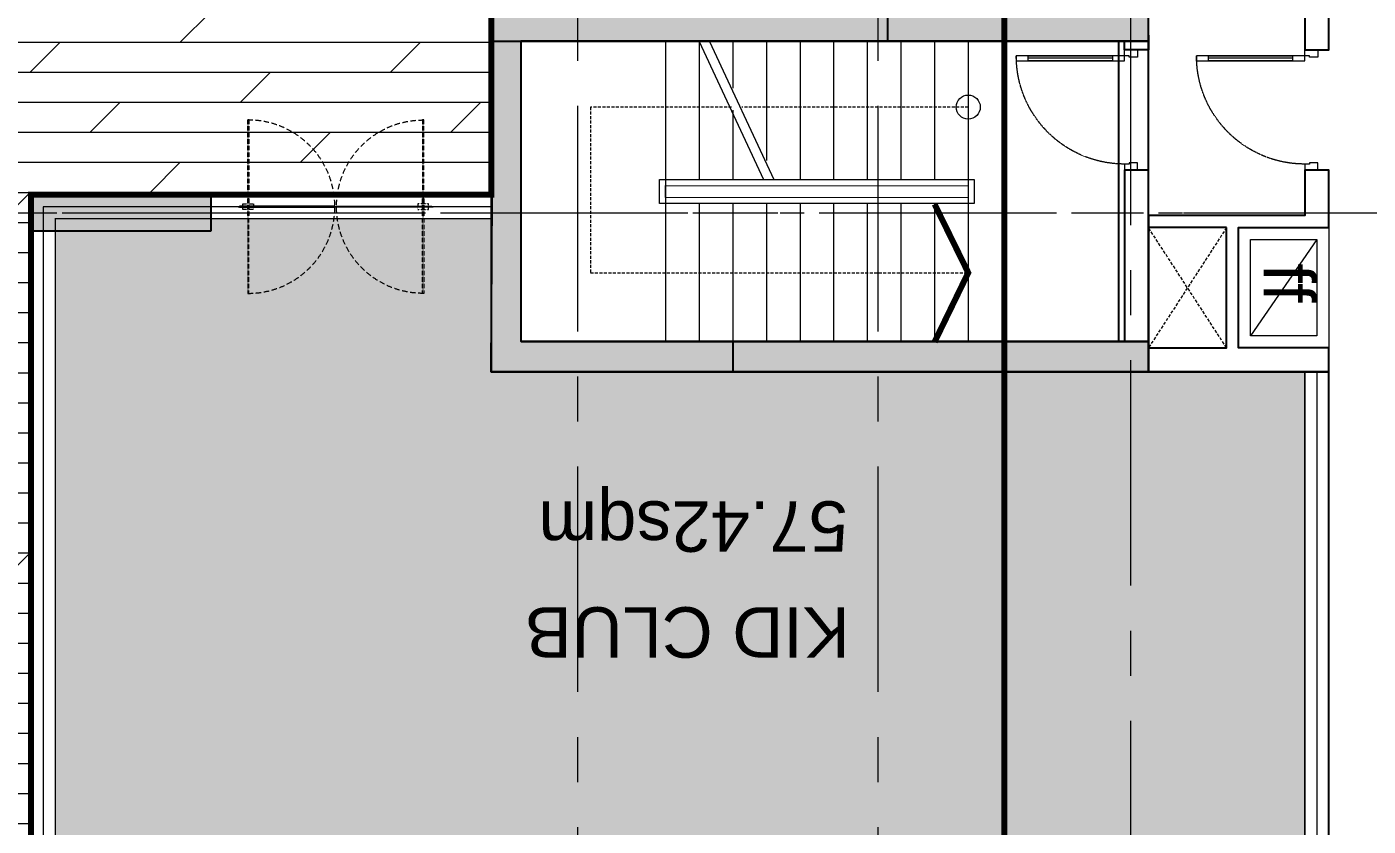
# Model space of a CAD drawing. Header units: millimetres. Extents: x -100356 to 314685, y 446 to 1273965.
# Drawn here: x 59606 to 70769, y 804965 to 811615 of the extents above; entities that cross this region are included whole.
import ezdxf

# ---------------------------------------------------------------- set-up
doc = ezdxf.new("R2010")
doc.units = ezdxf.units.MM
for name, pattern in [('20180221 BF$0$Core - tb$0$HIDDEN', [0.375, 0.25, -0.125]), ('CENTER', [2, 1.25, -0.25, 0.25, -0.25]), ('Core - tb$0$HIDDEN', [0.375, 0.25, -0.125]), ('Dash', [6, 3, -3]), ('DASHED2', [0.375, 0.25, -0.125]), ('DASHEDX2', [1.5, 1, -0.5]), ('gf$0$CENTER2', [28.575, 19.05, -3.175, 3.175, -3.175]), ('gf$0$Kume - Grid Line', [10.5, 6, -1.25, 2, -1.25]), ('HIDDEN', [0.375, 0.25, -0.125])]:
    doc.linetypes.add(name, pattern=pattern)
for name, color, linetype, lineweight in [('20180330-Ascent Plaza-TP-Ban ve so bo$0$20180221 BF$0$Core - tb$0$A.Wall', 2, 'Continuous', 35), ('20180330-Ascent Plaza-TP-Ban ve so bo$0$KÍNH', 150, 'Continuous', 9), ('@ color hatch', 7, 'Continuous', 13), ('@LOUVER', 35, 'Continuous', 13), ('A.Concrete', 7, 'Continuous', 25), ('A1 - dp$0$TUONG 2', 2, 'Continuous', 25), ('Core - tb$0$1-thaythuong', 9, 'Continuous', 13), ('Core - tb$0$A.Concrete', 7, 'Continuous', 25), ('Core - tb$0$A.Thin', 8, 'Continuous', 13), ('Core - tb$0$A.Wall', 2, 'Continuous', 25), ('Core - tb$0$CUA', 5, 'Continuous', 9), ('Core - tb$0$Hatch-wall', 251, 'Continuous', 5), ('Core - tb$0$net bao', 254, 'Continuous', 13), ('CUA DI', 25, 'Continuous', 9), ('gf$0$A.Axis', 251, 'gf$0$CENTER2', 13), ('Hatch-wall', 251, 'Continuous', 5), ('KÍNH', 150, 'Continuous', 9), ('LC.HA', 250, 'Continuous', 9), ('LGI', 250, 'CENTER', 9), ('luoicot', 30, 'Continuous', 13), ('setback', 1, 'Continuous', 13), ('TEXT', 6, 'Continuous', 20), ('TXT', 1, 'Continuous', 25), ('WALL', 4, 'Continuous', 35)]:
    doc.layers.add(name, color=color, linetype=linetype, lineweight=lineweight)
doc.layers.add('STR', color=7, linetype='Continuous')
doc.styles.add('VnArial', font='Font - TrueType - Arial.ttf')

# ---------------------------------------------------------------- blocks, each defined once
blk = doc.blocks.new('AE-CUADI-BLS-900')
at = {"layer": 'CUA DI', "linetype": 'HIDDEN', "ltscale": 100}
blk.add_line((0, 0), (900, 0, 0), dxfattribs=at)
at = {"layer": 'CUA DI', "linetype": 'Continuous'}
for p, q in [((85, -5), (75, 5)), ((75, -5), (85, 5))]:
    blk.add_line(p, q, dxfattribs=at)
at = {"layer": 'CUA DI', "linetype": 'DASHEDX2'}
for points in [[(85, 800), (85, -80), (75, -80), (75, 800)], [(30, 25), (130, 25), (130, -25), (30, -25)], [(85, -800), (85, 80), (75, 80), (75, -800)]]:
    blk.add_lwpolyline(points, close=True, dxfattribs=at)
at = {"layer": 'CUA DI', "linetype": 'Continuous'}
blk.add_lwpolyline([(880, 5), (0, 5), (0, -5), (880, -5)], close=True, dxfattribs=at)
at = {"layer": 'CUA DI', "color": 8, "linetype": 'DASHED2', "ltscale": 200}
blk.add_arc((80, 0), 800, 269.6419, 90.3581, dxfattribs=at)
blk = doc.blocks.new('cuabanlesan-2')
at = {"layer": 'CUA DI', "linetype": 'Continuous'}
blk.add_line((0, -900), (0, 900), dxfattribs=at)
at = {"layer": 'CUA DI', "linetype": 'Continuous', "xscale": -1, "rotation": 90}
blk.add_blockref('AE-CUADI-BLS-900', (0, 887), dxfattribs=at)
at = {"layer": 'CUA DI', "linetype": 'Continuous', "rotation": 90}
blk.add_blockref('AE-CUADI-BLS-900', (0, -888), dxfattribs=at)
blk = doc.blocks.new('A$C4AE13D6C')
at = {"layer": 'CUA DI', "xscale": -1.000080070924014, "yscale": 1.000080071389675, "zscale": 1.000080071249777, "rotation": 180}
blk.add_blockref('cuabanlesan-2', (-5, 448), dxfattribs=at)
blk = doc.blocks.new('A$C16496DF1')
at = {"layer": 'WALL', "color": 2, "linetype": 'HIDDEN', "xscale": -0.9014084507042254, "yscale": 0.9014084507042254, "zscale": 0.9014084507042254, "rotation": 90}
blk.add_blockref('A$C4AE13D6C', (-38, -4), dxfattribs=at)
blk = doc.blocks.new('SECTION SYMBOL 2')
at = {"layer": 'TXT', "linetype": '20180221 BF$0$Core - tb$0$HIDDEN', "ltscale": 300, "const_width": 50}
blk.add_lwpolyline([(-1200, -31832), (-1200, 11798)], dxfattribs=at)
blk = doc.blocks.new('X-GRID')
at = {"layer": 'LGI', "ltscale": 1500}
for p, q in [((-36550, -7272.6), (-36550, 49990.7)), ((-34450, 49486.8), (-34450, -7272.6)), ((-31950, 49486.8), (-31950, -7272.6)), ((5008.8, 24500), (-57318.6, 24500))]:
    blk.add_line(p, q, dxfattribs=at)
blk = doc.blocks.new('A$C60262ED2')
at = {"layer": 'LC.HA'}
h = blk.add_hatch(color=256, dxfattribs=at)
h.dxf.hatch_style = 1
h.paths.add_polyline_path([(44109, 31554), (44109, 32054), (43859, 32054), (43859, 31554), (41659, 31554), (41659, 40134), (43859, 40134), (43859, 39634), (44109, 39634), (44109, 40384), (41409, 40384), (41409, 31554), (38639, 31554), (38639, 25663), (40649, 25663), (40649, 25913), (38889, 25913), (38889, 28413), (44109, 28413), (44109, 28663), (38889, 28663), (38889, 31304), (44109, 31304)])
h.paths.add_polyline_path([(44109, 38634), (43859, 38634), (43859, 37434), (44109, 37434)], flags=17)
h.paths.add_polyline_path([(44109, 36444), (43859, 36444), (43859, 35244), (44109, 35244)], flags=17)
h.paths.add_polyline_path([(44109, 34254), (43859, 34254), (43859, 33054), (44109, 33054)], flags=17)
h.paths.add_polyline_path([(39609, 33604), (39359, 33604), (39359, 31554), (39609, 31554)], flags=17)
h = blk.add_hatch(color=256, dxfattribs=at)
h.dxf.hatch_style = 1
h.paths.add_polyline_path([(36309, 26834), (36309, 27134), (34809, 27134), (34809, 26834)])
at = {"layer": 'STR', "ltscale": 1000, "elevation": 0}
for points in [[(44109, 25663), (44109, 31554), (44109, 40384), (41409, 40384), (41409, 31554), (38639, 31554), (38639, 25663)], [(36309, 26834), (36309, 27134), (34809, 27134), (34809, 26834)]]:
    blk.add_lwpolyline(points, close=True, dxfattribs=at)
for points in [[(44109, 25913), (38889, 25913), (38889, 28413), (44109, 28413)], [(40649, 25909), (40649, 25663)]]:
    blk.add_lwpolyline(points, dxfattribs=at)
at = {"layer": 'STR', "elevation": 0}
blk.add_lwpolyline([(43859, 28413), (43859, 25913)], dxfattribs=at)
at = {"rotation": 180}
blk.add_blockref('X-GRID', (7409, 51484, 0), dxfattribs=at)
blk = doc.blocks.new('column')
at = {"layer": 'luoicot', "ltscale": 0.5}
blk.add_blockref('A$C60262ED2', (-47109, -40384, 0), dxfattribs=at)
blk = doc.blocks.new('*U369')
blk.add_line((70, 100), (70, 800))
for points in [[(50, 0), (50, 900), (90, 900), (90, 0)], [(50, 100), (90, 100), (90, 800), (50, 800)], [(0, -110), (60, -110), (60, -40), (50, -40), (50, 0), (0, 0)], [(1000, -110), (940, -110), (940, -40), (950, -40), (950, 0), (1000, 0)]]:
    blk.add_lwpolyline(points, close=True)
at = {"linetype": 'Core - tb$0$HIDDEN'}
blk.add_arc((50, 0), 900, 360, 90, dxfattribs=at)
blk = doc.blocks.new('new core')
at = {"layer": 'Core - tb$0$Hatch-wall', "ltscale": 0.5}
h = blk.add_hatch(color=256, dxfattribs=at)
h.dxf.hatch_style = 1
h.paths.add_polyline_path([(-5220, -11721), (-5470, -11721), (-5470, -14471), (-5220, -14471)])
h = blk.add_hatch(color=256, dxfattribs=at)
h.dxf.hatch_style = 1
h.paths.add_polyline_path([(-5470, -11721), (-5470, -11971), (0, -11971), (0, -11721)])
h = blk.add_hatch(color=256, dxfattribs=at)
h.dxf.hatch_style = 1
h.paths.add_polyline_path([(-5470, -14471), (-5470, -14721), (0, -14721), (0, -14471)])
at = {"layer": 'Hatch-wall', "ltscale": 0.5}
h = blk.add_hatch(color=256, dxfattribs=at)
h.dxf.hatch_style = 1
h.paths.add_polyline_path([(-5470, -11971), (-2170, -11971), (-2170, -10830), (-2420, -10830), (-2420, -11721), (-5220, -11721), (-5220, -9080), (-2420, -9080), (-2420, -9580), (-2170, -9580), (-2170, -8830), (-5470, -8830)])
at = {"layer": '@LOUVER', "ltscale": 0.5, "elevation": 0}
for points in [[(1500, -14521), (750, -14521), (750, -13521), (1500, -13521)], [(1400, -14421), (850, -14421), (850, -13621), (1400, -13621)]]:
    blk.add_lwpolyline(points, close=True, dxfattribs=at)
blk.add_lwpolyline([(1400, -13621), (850, -14421)], dxfattribs=at)
at = {"layer": 'A1 - dp$0$TUONG 2', "ltscale": 0.5}
blk.add_lwpolyline([(1300, -12042), (1500, -12042), (1500, -10980), (0, -10980), (0, -11180), (1300, -11180)], close=True, dxfattribs=at)
at = {"layer": 'A1 - dp$0$TUONG 2', "ltscale": 0.5, "elevation": 0}
for points in [[(0, -14721), (1500, -14721), (1500, -14521), (750, -14521), (750, -13521), (1500, -13521), (1500, -13042), (1500, -13042), (1300, -13042), (1300, -13421), (0, -13421), (0, -14521)], [(650, -13521), (0, -13521), (0, -14521), (650, -14521)]]:
    blk.add_lwpolyline(points, close=True, dxfattribs=at)
at = {"layer": 'Core - tb$0$1-thaythuong'}
for p, q in [((-4020, -11972), (-4020, -14472)), ((-3740, -11972), (-3740, -13121)), ((-3740, -11972), (-3205, -13121)), ((-3654, -11972), (-3119, -13121)), ((-3460, -11972), (-3460, -12360)), ((-3180, -11972), (-3180, -12963)), ((-2900, -11972), (-2900, -13121)), ((-2620, -11972), (-2620, -13121)), ((-2340, -11972), (-2340, -13121)), ((-2060, -11972), (-2060, -13121)), ((-1780, -11972), (-1780, -13126)), ((-1500, -11972), (-1500, -13176)), ((-3460, -12545), (-3460, -13121)), ((-1500, -13176), (-1500, -14472)), ((-3740, -13321), (-3740, -14472)), ((-3460, -13321), (-3460, -14472)), ((-3180, -13321), (-3180, -14472)), ((-2900, -13321), (-2900, -14472)), ((-2620, -13321), (-2620, -14472)), ((-2340, -13321), (-2340, -14472)), ((-2060, -13321), (-2060, -14472)), ((-1780, -13321), (-1780, -14472))]:
    blk.add_line(p, q, dxfattribs=at)
for points in [[(-1450, -13121), (-1450, -13321), (-4070, -13321), (-4070, -13121)], [(-1500, -13172), (-1500, -13272), (-4020, -13271), (-4020, -13171)]]:
    blk.add_lwpolyline(points, close=True, dxfattribs=at)
at = {"layer": 'Core - tb$0$A.Concrete'}
blk.add_line((-5220, -14463), (-5220, -11971), dxfattribs=at)
at = {"layer": 'Core - tb$0$A.Concrete', "ltscale": 0.5}
blk.add_lwpolyline([(-5470, -11971), (-2170, -11971), (-2170, -10830), (-2420, -10830), (-2420, -11721), (-5220, -11721), (-5220, -9080), (-2420, -9080), (-2420, -9580), (-2170, -9580), (-2170, -8830), (-5470, -8830)], close=True, dxfattribs=at)
at = {"layer": 'Core - tb$0$A.Concrete'}
for points in [[(0, -11971), (0, -11721), (-5470, -11721), (-5470, -14721), (0, -14721), (0, -14471), (-5220, -14471)], [(-5220, -11971), (0, -11971)]]:
    blk.add_lwpolyline(points, dxfattribs=at)
at = {"layer": 'Core - tb$0$A.Thin', "linetype": 'Core - tb$0$HIDDEN', "ltscale": 100}
for points in [[(-3470, -12518), (-4645, -12518), (-4645, -13896), (-1500, -13896)], [(-1500, -12518), (-3384, -12518)]]:
    blk.add_lwpolyline(points, dxfattribs=at)
at = {"layer": 'Core - tb$0$A.Thin', "ltscale": 0.5, "const_width": 50}
blk.add_lwpolyline([(-1780, -13326), (-1500, -13896), (-1780, -14472)], dxfattribs=at)
at = {"layer": 'Core - tb$0$A.Thin', "linetype": 'Core - tb$0$HIDDEN', "ltscale": 100, "elevation": 0}
for points in [[(650, -13521), (0, -14521)], [(650, -14521), (0, -13521)]]:
    blk.add_lwpolyline(points, dxfattribs=at)
at = {"layer": 'Core - tb$0$A.Wall', "ltscale": 0.5}
for points in [[(0, -11921), (0, -12042), (-200, -12042), (-200, -11971)], [(0, -14471), (0, -13042), (-200, -13042), (-200, -14471)]]:
    blk.add_lwpolyline(points, dxfattribs=at)
at = {"layer": 'Core - tb$0$net bao', "ltscale": 0.5}
blk.add_circle((-1500, -12518), 100, dxfattribs=at)
at = {"layer": 'setback', "ltscale": 0.5}
blk.add_lwpolyline([(200, -14721), (1200, -14721)], dxfattribs=at)
at = {"layer": 'Core - tb$0$CUA', "xscale": -1, "rotation": 90}
for p in [(-200, -12042), (1300, -12042)]:
    blk.add_blockref('*U369', p, dxfattribs=at)
at = {"layer": 'TEXT', "style": 'VnArial'}
blk.add_text('ff', height=420, rotation=270, dxfattribs=at).set_placement((960, -13819, 0))
blk = doc.blocks.new('gf$0$grid tower-gf')
at = {"layer": 'gf$0$A.Axis', "linetype": 'gf$0$Kume - Grid Line', "lineweight": 9, "ltscale": 100}
blk.add_line((48341.2, 13399.9), (-14918.8, 13399.9), dxfattribs=at)

msp = doc.modelspace()

# ---------------------------------------------------------------- hatches: boundary and pattern name
at = {"layer": '@ color hatch', "ltscale": 0.5}
h = msp.add_hatch(color=61, dxfattribs=at)
h.paths.add_polyline_path([(57741.2, 825168.4), (57740.7, 834568.4), (64040.7, 834568.4), (64040.7, 831668.4), (66640.7, 831668.4), (66640.8, 834568.4), (79890.8, 834568.3), (79890.8, 829868.4), (79890.9, 829868.4), (79890.9, 825664.9), (79890.9, 825328.2), (71340.7, 825328.2), (71340.7, 825168.4)])
h.paths.add_polyline_path([(81540.9, 808744.1), (76892.6, 808744.1), (76819.9, 808744.1), (72141.7, 808744.1), (72141.7, 814468.3), (81540.7, 814468.3)])
h.paths.add_polyline_path([(73239.1, 801968.3), (72141.7, 801968.3), (72141.7, 808544.1), (81541.1, 808542.6), (81541.1, 803419.8), (81538.9, 803418.4), (81538.9, 798518.3), (80240.9, 798518.3), (80240.9, 792368.4), (73239.1, 792368.4)])
h.paths.add_polyline_path([(59841.4, 810018.4), (63471.2, 810018.5), (63471.2, 808747.1), (70240.9, 808747.1), (70240.9, 803668.8), (59841.4, 803668.8)])
at = {"layer": 'Hatch-wall', "ltscale": 0.5}
h = msp.add_hatch(dxfattribs=at)
h.set_pattern_fill('DOLMIT', color=256, scale=1000)
h.set_pattern_definition([(0, (403133.14, 611737.23), (0, 250), []), (45, (403133.14, 611737.2), (-500, 500), [353.5534, -707.1068])])
h.paths.add_polyline_path([(45021.7, 814065.3), (63470.8, 814066.3), (63470.9, 810218.8), (59641.5, 810219), (59641.5, 803768.8), (53940.6, 803768.4), (53940.9, 804968.4), (45021.7, 804968.4)])
h.paths.add_polyline_path([(53940.6, 806468.4), (46521.7, 806468.4), (46521.7, 812565.3), (53940.6, 812565.3)], flags=16)

# ---------------------------------------------------------------- linework, layer by layer
at = {"elevation": 0}
msp.add_lwpolyline([(38915.7, 824968.4), (71340.7, 825068.4), (71340.7, 817368.4), (81751.9, 817379.5), (81751.9, 814668.3), (71941.7, 814668.3), (71941.7, 801968.3), (54048.7, 801968.3), (54048.7, 803693.4), (59640.5, 803693.4), (70440.9, 803693.4), (70440.9, 808744.1), (63470.9, 808744.1), (63540.8, 820868.3), (62229.8, 820868.3), (62190.5, 820868.3), (62190.5, 823468.4), (46440.9, 823465.3), (46442.4, 815748.2), (42240.9, 815840.4), (42270.7, 823465.3), (38915.9, 823468.4)], close=True, dxfattribs=at)
at = {"color": 3, "linetype": 'Dash', "ltscale": 30, "const_width": 50, "elevation": 0}
msp.add_lwpolyline([(41139.7, 803768.5), (53940.2, 803773.6), (53940.2, 803671.4), (59640.8, 803671.4), (59640.9, 810218.8), (63470.9, 810218.8), (63470.9, 815768.4), (57640.9, 815768.4), (57490.9, 815768.4), (47226.2, 815768.4)], dxfattribs=at)
at = {"layer": '20180330-Ascent Plaza-TP-Ban ve so bo$0$20180221 BF$0$Core - tb$0$A.Wall', "ltscale": 0.5, "elevation": 0}
msp.add_lwpolyline([(45021.7, 814065.3), (63470.8, 814066.3), (63470.9, 810218.8), (59641.5, 810219), (59641.5, 803768.8), (53940.6, 803768.4), (53940.9, 804968.4), (45021.7, 804968.4)], close=True, dxfattribs=at)
at = {"layer": '@ color hatch', "color": 250, "linetype": 'Dash', "ltscale": 10, "const_width": 10, "elevation": 0}
msp.add_lwpolyline([(59841.4, 810018.4), (63471.2, 810018.5), (63471.2, 808747.1), (70240.9, 808747.1), (70240.9, 803668.8), (59841.4, 803668.8)], close=True, dxfattribs=at)
at = {"layer": 'A.Concrete', "ltscale": 0.5, "elevation": 0}
msp.add_lwpolyline([(42392, 815770.8), (63470.7, 815768.5), (63471.1, 810218.6), (59641.5, 810218.3), (59641.2, 803768.5), (43815.9, 803770.4), (43815.9, 810018.4), (43815.9, 810018.4), (43815.9, 814065.3), (42391, 814066.1)], close=True, dxfattribs=at)
at = {"layer": 'KÍNH', "elevation": 0}
for points in [[(63471.2, 810218.5), (59641.4, 810218.4), (59641.4, 803768.8)], [(63471.2, 810118.5), (59741.4, 810118.4), (59741.4, 803768.8)], [(63471.2, 810018.5), (59841.4, 810018.4), (59841.4, 803768.8)], [(70440.9, 808744.1), (70440.9, 803468.8), (59640.9, 803468.8)], [(70340.9, 808744.1), (70340.9, 803568.8), (59640.9, 803568.8)], [(70240.9, 808744.1), (70240.9, 803668.8), (59640.9, 803668.8)]]:
    msp.add_lwpolyline(points, dxfattribs=at)

# ---------------------------------------------------------------- block references
at = {"layer": '20180330-Ascent Plaza-TP-Ban ve so bo$0$KÍNH', "rotation": 180}
msp.add_blockref('gf$0$grid tower-gf', (74640.7, 823468.2, 0), dxfattribs=at)
at = {"layer": 'A.Concrete'}
msp.add_blockref('column', (71940.7, 823468.3, 0), dxfattribs=at)
at = {"layer": 'CUA DI'}
msp.add_blockref('A$C16496DF1', (62618.9, 810118, 0), dxfattribs=at)
at = {"layer": 'setback'}
msp.add_blockref('new core', (68940.9, 823465.2, 0), dxfattribs=at)
at = {"layer": 'TEXT'}
msp.add_blockref('SECTION SYMBOL 2', (68940.9, 823465.3, 0), dxfattribs=at)

# ---------------------------------------------------------------- texts
at = {"layer": 'TEXT', "style": 'VnArial'}
for s, p in [('57.42sqm', (66439.8, 807667.5, 0)), ('KID CLUB', (66456.2, 806786.6, 0))]:
    msp.add_text(s, height=420, rotation=180, dxfattribs=at).set_placement(p)

doc.saveas('drawing.dxf')
